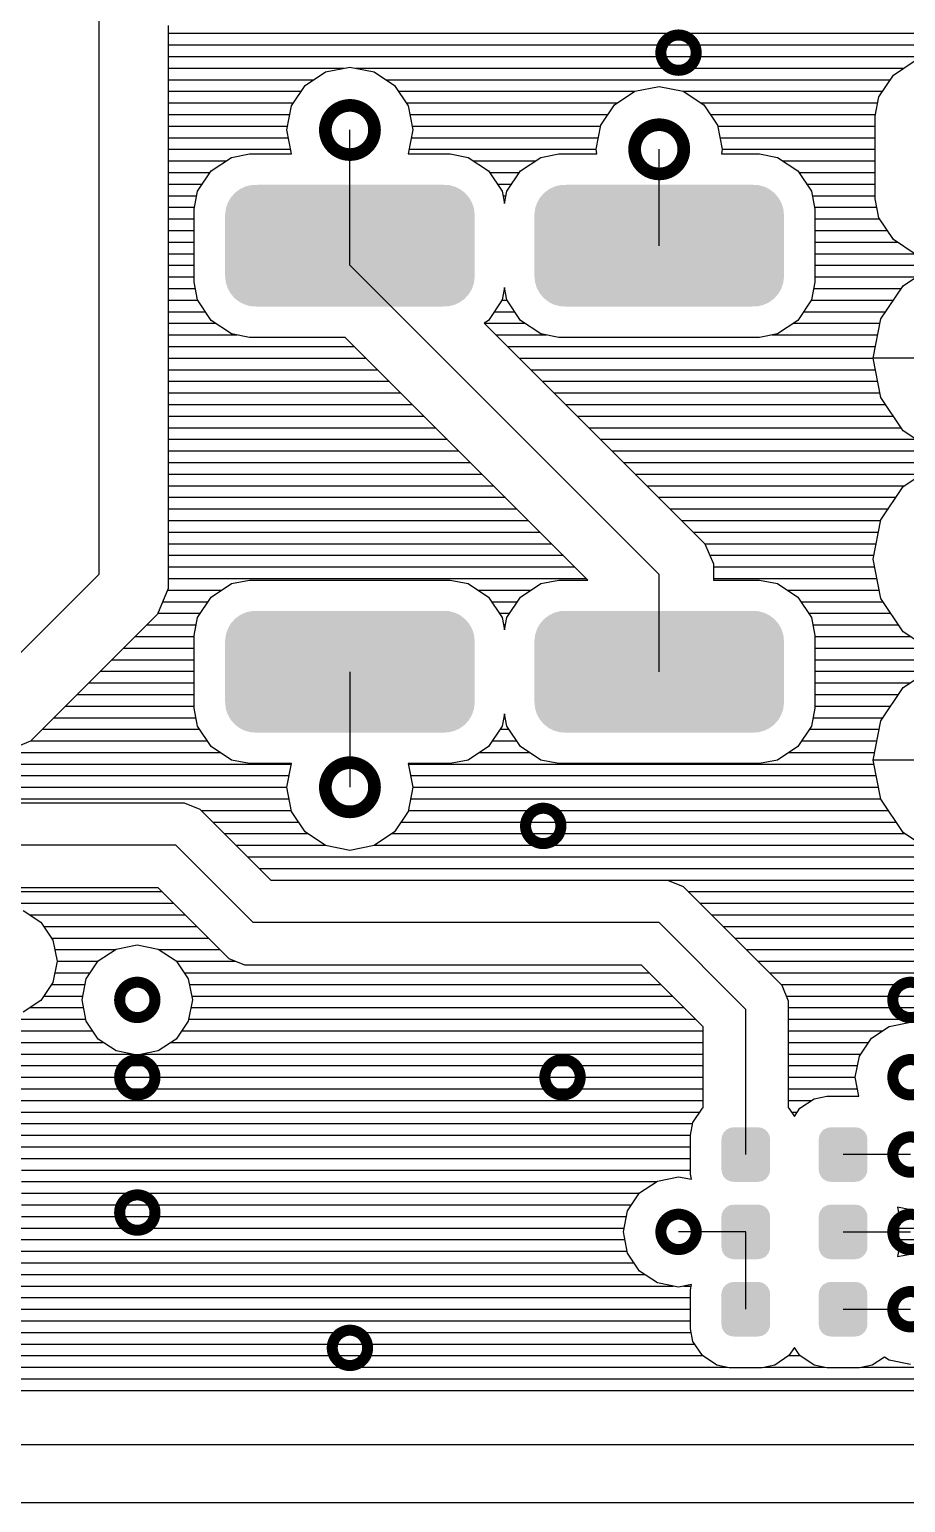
# Model space of a CAD drawing. Extents: x 295 to 953, y 10 to 290.
# Drawn here: x 700.76 to 729.54, y 70 to 118.39 of the extents above; entities that cross this region are included whole.
import ezdxf

# ---------------------------------------------------------------- set-up
doc = ezdxf.new("R2010")
doc.units = 0
doc.header["$LTSCALE"] = 5
doc.header["$MEASUREMENT"] = 0
doc.layers.get('0').update_dxf_attribs({"linetype": 'CONTINUOUS', "lineweight": 25})
doc.layers.add('130409_DV-DPH-A6_TOP', color=5, linetype='CONTINUOUS')

msp = doc.modelspace()

# ---------------------------------------------------------------- linework, layer by layer
for points, const_width in [([(721.502, 117.625, 1), (722.663, 117.625, 1)], 0.363), ([(710.48, 115.085, 1), (712.095, 115.085, 1)], 0.417), ([(720.64, 114.45, 1), (722.255, 114.45, 1)], 0.417), ([(710.48, 93.495, 1), (712.095, 93.495, 1)], 0.417), ([(717.057, 92.225, 1), (718.218, 92.225, 1)], 0.363), ([(703.722, 86.51, 1), (704.883, 86.51, 1)], 0.363), ([(729.122, 86.51, 1), (730.283, 86.51, 1)], 0.363), ([(703.722, 83.97, 1), (704.883, 83.97, 1)], 0.363), ([(717.692, 83.97, 1), (718.853, 83.97, 1)], 0.363), ([(729.122, 83.97, 1), (730.283, 83.97, 1)], 0.363), ([(729.122, 81.43, 1), (730.283, 81.43, 1)], 0.363), ([(703.722, 79.525, 1), (704.883, 79.525, 1)], 0.363), ([(721.502, 78.89, 1), (722.663, 78.89, 1)], 0.363), ([(729.122, 78.89, 1), (730.283, 78.89, 1)], 0.363), ([(729.122, 76.35, 1), (730.283, 76.35, 1)], 0.363), ([(710.707, 75.08, 1), (711.868, 75.08, 1)], 0.363)]:
    msp.add_lwpolyline(points, format="xyb", close=True, dxfattribs=dict(const_width=const_width))
for points in [[(707.841, 113.222), (707.863, 113.232), (714.74, 113.222), (714.703, 113.232)], [(707.863, 113.232), (708.041, 113.274), (714.703, 113.232), (714.545, 113.274)], [(708.041, 113.274), (708.059, 113.278), (714.545, 113.274), (714.474, 113.278)], [(708.059, 113.278), (708.26, 113.284), (714.474, 113.278), (714.372, 113.284)], [(714.315, 113.284), (714.344, 113.286), (714.372, 113.284), (714.344, 113.286)], [(718.001, 113.222), (718.023, 113.232), (724.9, 113.222), (724.863, 113.232)], [(718.023, 113.232), (718.201, 113.274), (724.863, 113.232), (724.705, 113.274)], [(718.201, 113.274), (718.219, 113.278), (724.705, 113.274), (724.634, 113.278)], [(718.219, 113.278), (718.42, 113.284), (724.634, 113.278), (724.532, 113.284)], [(724.475, 113.284), (724.504, 113.286), (724.532, 113.284), (724.504, 113.286)], [(707.28, 112.705), (707.368, 112.855), (715.292, 112.705), (715.21, 112.855)], [(707.368, 112.855), (707.383, 112.879), (715.21, 112.855), (715.189, 112.879)], [(707.383, 112.879), (707.5, 113.008), (715.189, 112.879), (715.079, 113.008)], [(707.5, 113.008), (707.518, 113.028), (715.079, 113.008), (715.053, 113.028)], [(707.518, 113.028), (707.659, 113.132), (715.053, 113.028), (714.92, 113.132)], [(707.659, 113.132), (707.68, 113.148), (714.92, 113.132), (714.89, 113.148)], [(707.68, 113.148), (707.841, 113.222), (714.89, 113.148), (714.74, 113.222)], [(717.44, 112.705), (717.528, 112.855), (725.452, 112.705), (725.37, 112.855)], [(717.528, 112.855), (717.543, 112.879), (725.37, 112.855), (725.349, 112.879)], [(717.543, 112.879), (717.66, 113.008), (725.349, 112.879), (725.239, 113.008)], [(717.66, 113.008), (717.678, 113.028), (725.239, 113.008), (725.213, 113.028)], [(717.678, 113.028), (717.819, 113.132), (725.213, 113.028), (725.08, 113.132)], [(717.819, 113.132), (717.84, 113.148), (725.08, 113.132), (725.05, 113.148)], [(717.84, 113.148), (718.001, 113.222), (725.05, 113.148), (724.9, 113.222)], [(707.188, 112.315), (707.211, 112.486), (715.384, 112.315), (715.367, 112.486)], [(707.188, 112.286), (707.188, 112.315), (715.387, 112.286), (715.384, 112.315)], [(707.188, 112.283), (707.188, 112.286), (715.387, 112.283), (715.387, 112.286)], [(707.188, 110.287), (707.188, 112.283), (715.387, 110.287), (715.387, 112.283)], [(707.211, 112.486), (707.215, 112.515), (715.367, 112.486), (715.358, 112.515)], [(707.215, 112.515), (707.271, 112.679), (715.358, 112.515), (715.307, 112.679)], [(707.271, 112.679), (707.28, 112.705), (715.307, 112.679), (715.292, 112.705)], [(717.348, 112.315), (717.371, 112.486), (725.544, 112.315), (725.527, 112.486)], [(717.348, 112.286), (717.348, 112.315), (725.547, 112.286), (725.544, 112.315)], [(717.348, 112.283), (717.348, 112.286), (725.547, 112.283), (725.547, 112.286)], [(717.348, 110.287), (717.348, 112.283), (725.547, 110.287), (725.547, 112.283)], [(717.371, 112.486), (717.375, 112.515), (725.527, 112.486), (725.518, 112.515)], [(717.375, 112.515), (717.431, 112.679), (725.518, 112.515), (725.467, 112.679)], [(717.431, 112.679), (717.44, 112.705), (725.467, 112.679), (725.452, 112.705)], [(707.188, 110.284), (707.188, 110.287), (715.387, 110.284), (715.387, 110.287)], [(707.191, 110.255), (707.188, 110.284), (715.387, 110.255), (715.387, 110.284)], [(707.208, 110.084), (707.191, 110.255), (715.364, 110.084), (715.387, 110.255)], [(707.217, 110.055), (707.208, 110.084), (715.361, 110.055), (715.364, 110.084)], [(707.268, 109.892), (707.217, 110.055), (715.304, 109.892), (715.361, 110.055)], [(707.283, 109.865), (707.268, 109.892), (715.295, 109.865), (715.304, 109.892)], [(707.366, 109.715), (707.283, 109.865), (715.207, 109.715), (715.295, 109.865)], [(717.348, 110.284), (717.348, 110.287), (725.547, 110.284), (725.547, 110.287)], [(717.351, 110.255), (717.348, 110.284), (725.547, 110.255), (725.547, 110.284)], [(717.368, 110.084), (717.351, 110.255), (725.524, 110.084), (725.547, 110.255)], [(717.377, 110.055), (717.368, 110.084), (725.521, 110.055), (725.524, 110.084)], [(717.428, 109.892), (717.377, 110.055), (725.464, 109.892), (725.521, 110.055)], [(717.443, 109.865), (717.428, 109.892), (725.455, 109.865), (725.464, 109.892)], [(717.526, 109.715), (717.443, 109.865), (725.367, 109.715), (725.455, 109.865)], [(707.386, 109.692), (707.366, 109.715), (715.193, 109.692), (715.207, 109.715)], [(707.496, 109.562), (707.386, 109.692), (715.076, 109.562), (715.193, 109.692)], [(707.522, 109.542), (707.496, 109.562), (715.058, 109.542), (715.076, 109.562)], [(707.655, 109.438), (707.522, 109.542), (714.916, 109.438), (715.058, 109.542)], [(707.685, 109.423), (707.655, 109.438), (714.895, 109.423), (714.916, 109.438)], [(707.835, 109.348), (707.685, 109.423), (714.734, 109.348), (714.895, 109.423)], [(717.546, 109.692), (717.526, 109.715), (725.353, 109.692), (725.367, 109.715)], [(717.656, 109.562), (717.546, 109.692), (725.236, 109.562), (725.353, 109.692)], [(717.682, 109.542), (717.656, 109.562), (725.218, 109.542), (725.236, 109.562)], [(717.815, 109.438), (717.682, 109.542), (725.076, 109.438), (725.218, 109.542)], [(717.845, 109.423), (717.815, 109.438), (725.055, 109.423), (725.076, 109.438)], [(717.995, 109.348), (717.845, 109.423), (724.894, 109.348), (725.055, 109.423)], [(707.872, 109.338), (707.835, 109.348), (714.712, 109.338), (714.734, 109.348)], [(708.03, 109.296), (707.872, 109.338), (714.534, 109.296), (714.712, 109.338)], [(708.102, 109.292), (708.03, 109.296), (714.516, 109.292), (714.534, 109.296)], [(708.203, 109.286), (708.102, 109.292), (714.315, 109.286), (714.516, 109.292)], [(708.231, 109.285), (708.203, 109.286), (708.231, 109.285), (708.26, 109.286)], [(718.032, 109.338), (717.995, 109.348), (724.872, 109.338), (724.894, 109.348)], [(718.19, 109.296), (718.032, 109.338), (724.694, 109.296), (724.872, 109.338)], [(718.262, 109.292), (718.19, 109.296), (724.676, 109.292), (724.694, 109.296)], [(718.363, 109.286), (718.262, 109.292), (724.475, 109.286), (724.676, 109.292)], [(718.391, 109.285), (718.363, 109.286), (718.391, 109.285), (718.42, 109.286)], [(707.68, 99.152), (707.841, 99.227), (714.89, 99.152), (714.74, 99.227)], [(707.841, 99.227), (707.863, 99.237), (714.74, 99.227), (714.703, 99.237)], [(707.863, 99.237), (708.041, 99.279), (714.703, 99.237), (714.545, 99.279)], [(708.041, 99.279), (708.059, 99.283), (714.545, 99.279), (714.474, 99.283)], [(708.059, 99.283), (708.26, 99.289), (714.474, 99.283), (714.372, 99.289)], [(714.315, 99.289), (714.344, 99.29), (714.372, 99.289), (714.344, 99.29)], [(717.84, 99.152), (718.001, 99.227), (725.05, 99.152), (724.9, 99.227)], [(718.001, 99.227), (718.023, 99.237), (724.9, 99.227), (724.863, 99.237)], [(718.023, 99.237), (718.201, 99.279), (724.863, 99.237), (724.705, 99.279)], [(718.201, 99.279), (718.219, 99.283), (724.705, 99.279), (724.634, 99.283)], [(718.219, 99.283), (718.42, 99.289), (724.634, 99.283), (724.532, 99.289)], [(724.475, 99.289), (724.504, 99.29), (724.532, 99.289), (724.504, 99.29)], [(707.271, 98.683), (707.28, 98.71), (715.307, 98.683), (715.292, 98.71)], [(707.28, 98.71), (707.368, 98.86), (715.292, 98.71), (715.21, 98.86)], [(707.368, 98.86), (707.383, 98.883), (715.21, 98.86), (715.189, 98.883)], [(707.383, 98.883), (707.5, 99.013), (715.189, 98.883), (715.079, 99.013)], [(707.5, 99.013), (707.518, 99.033), (715.079, 99.013), (715.053, 99.033)], [(707.518, 99.033), (707.659, 99.137), (715.053, 99.033), (714.92, 99.137)], [(707.659, 99.137), (707.68, 99.152), (714.92, 99.137), (714.89, 99.152)], [(717.431, 98.683), (717.44, 98.71), (725.467, 98.683), (725.452, 98.71)], [(717.44, 98.71), (717.528, 98.86), (725.452, 98.71), (725.37, 98.86)], [(717.528, 98.86), (717.543, 98.883), (725.37, 98.86), (725.349, 98.883)], [(717.543, 98.883), (717.66, 99.013), (725.349, 98.883), (725.239, 99.013)], [(717.66, 99.013), (717.678, 99.033), (725.239, 99.013), (725.213, 99.033)], [(717.678, 99.033), (717.819, 99.137), (725.213, 99.033), (725.08, 99.137)], [(717.819, 99.137), (717.84, 99.152), (725.08, 99.137), (725.05, 99.152)], [(707.188, 98.32), (707.211, 98.491), (715.384, 98.32), (715.367, 98.491)], [(707.188, 98.291), (707.188, 98.32), (715.387, 98.291), (715.384, 98.32)], [(707.188, 98.288), (707.188, 98.291), (715.387, 98.288), (715.387, 98.291)], [(707.188, 96.292), (707.188, 98.288), (715.387, 96.292), (715.387, 98.288)], [(707.211, 98.491), (707.215, 98.519), (715.367, 98.491), (715.358, 98.519)], [(707.215, 98.519), (707.271, 98.683), (715.358, 98.519), (715.307, 98.683)], [(717.348, 98.32), (717.371, 98.491), (725.544, 98.32), (725.527, 98.491)], [(717.348, 98.291), (717.348, 98.32), (725.547, 98.291), (725.544, 98.32)], [(717.348, 98.288), (717.348, 98.291), (725.547, 98.288), (725.547, 98.291)], [(717.348, 96.292), (717.348, 98.288), (725.547, 96.292), (725.547, 98.288)], [(717.371, 98.491), (717.375, 98.519), (725.527, 98.491), (725.518, 98.519)], [(717.375, 98.519), (717.431, 98.683), (725.518, 98.519), (725.467, 98.683)], [(707.188, 96.289), (707.188, 96.292), (715.387, 96.289), (715.387, 96.292)], [(717.348, 96.289), (717.348, 96.292), (725.547, 96.289), (725.547, 96.292)], [(707.191, 96.26), (707.188, 96.289), (715.387, 96.26), (715.387, 96.289)], [(707.208, 96.089), (707.191, 96.26), (715.364, 96.089), (715.387, 96.26)], [(707.217, 96.06), (707.208, 96.089), (715.361, 96.06), (715.364, 96.089)], [(707.268, 95.896), (707.217, 96.06), (715.304, 95.896), (715.361, 96.06)], [(707.283, 95.87), (707.268, 95.896), (715.295, 95.87), (715.304, 95.896)], [(707.366, 95.72), (707.283, 95.87), (715.207, 95.72), (715.295, 95.87)], [(717.351, 96.26), (717.348, 96.289), (725.547, 96.26), (725.547, 96.289)], [(717.368, 96.089), (717.351, 96.26), (725.524, 96.089), (725.547, 96.26)], [(717.377, 96.06), (717.368, 96.089), (725.521, 96.06), (725.524, 96.089)], [(717.428, 95.896), (717.377, 96.06), (725.464, 95.896), (725.521, 96.06)], [(717.443, 95.87), (717.428, 95.896), (725.455, 95.87), (725.464, 95.896)], [(717.526, 95.72), (717.443, 95.87), (725.367, 95.72), (725.455, 95.87)], [(707.386, 95.696), (707.366, 95.72), (715.193, 95.696), (715.207, 95.72)], [(707.496, 95.567), (707.386, 95.696), (715.076, 95.567), (715.193, 95.696)], [(707.522, 95.547), (707.496, 95.567), (715.058, 95.547), (715.076, 95.567)], [(707.655, 95.443), (707.522, 95.547), (714.916, 95.443), (715.058, 95.547)], [(707.685, 95.427), (707.655, 95.443), (714.895, 95.427), (714.916, 95.443)], [(707.835, 95.353), (707.685, 95.427), (714.734, 95.353), (714.895, 95.427)], [(707.872, 95.343), (707.835, 95.353), (714.712, 95.343), (714.734, 95.353)], [(708.03, 95.301), (707.872, 95.343), (714.534, 95.301), (714.712, 95.343)], [(717.546, 95.696), (717.526, 95.72), (725.353, 95.696), (725.367, 95.72)], [(717.656, 95.567), (717.546, 95.696), (725.236, 95.567), (725.353, 95.696)], [(717.682, 95.547), (717.656, 95.567), (725.218, 95.547), (725.236, 95.567)], [(717.815, 95.443), (717.682, 95.547), (725.076, 95.443), (725.218, 95.547)], [(717.845, 95.427), (717.815, 95.443), (725.055, 95.427), (725.076, 95.443)], [(717.995, 95.353), (717.845, 95.427), (724.894, 95.353), (725.055, 95.427)], [(718.032, 95.343), (717.995, 95.353), (724.872, 95.343), (724.894, 95.353)], [(718.19, 95.301), (718.032, 95.343), (724.694, 95.301), (724.872, 95.343)], [(708.102, 95.297), (708.03, 95.301), (714.516, 95.297), (714.534, 95.301)], [(708.203, 95.291), (708.102, 95.297), (714.315, 95.291), (714.516, 95.297)], [(708.231, 95.289), (708.203, 95.291), (708.231, 95.289), (708.26, 95.291)], [(718.262, 95.297), (718.19, 95.301), (724.676, 95.297), (724.694, 95.301)], [(718.363, 95.291), (718.262, 95.297), (724.475, 95.291), (724.676, 95.297)], [(718.391, 95.289), (718.363, 95.291), (718.391, 95.289), (718.42, 95.291)], [(723.669, 82.255), (723.766, 82.306), (724.92, 82.255), (724.814, 82.306)], [(723.766, 82.306), (723.792, 82.31), (724.814, 82.306), (724.805, 82.31)], [(723.792, 82.31), (723.891, 82.326), (724.805, 82.31), (724.694, 82.326)], [(723.891, 82.326), (723.891, 82.329), (724.694, 82.326), (724.694, 82.329)], [(726.864, 82.255), (726.961, 82.306), (728.115, 82.255), (728.01, 82.306)], [(726.961, 82.306), (726.987, 82.31), (728.01, 82.306), (728.001, 82.31)], [(726.987, 82.31), (727.086, 82.326), (728.001, 82.31), (727.889, 82.326)], [(727.086, 82.326), (727.086, 82.329), (727.889, 82.326), (727.889, 82.329)], [(723.492, 81.93), (723.509, 82.042), (725.092, 81.93), (725.074, 82.042)], [(723.492, 81.928), (723.492, 81.93), (725.092, 81.928), (725.092, 81.93)], [(723.492, 80.932), (723.492, 81.928), (725.092, 80.932), (725.092, 81.928)], [(723.509, 82.042), (723.516, 82.055), (725.074, 82.042), (725.071, 82.055)], [(723.516, 82.055), (723.565, 82.156), (725.071, 82.055), (725.018, 82.156)], [(723.565, 82.156), (723.576, 82.168), (725.018, 82.156), (725.012, 82.168)], [(723.576, 82.168), (723.653, 82.247), (725.012, 82.168), (724.929, 82.247)], [(723.653, 82.247), (723.669, 82.255), (724.929, 82.247), (724.92, 82.255)], [(726.688, 81.93), (726.705, 82.042), (728.288, 81.93), (728.269, 82.042)], [(726.688, 81.928), (726.688, 81.93), (728.288, 81.928), (728.288, 81.93)], [(726.688, 80.932), (726.688, 81.928), (728.288, 80.932), (728.288, 81.928)], [(726.705, 82.042), (726.711, 82.055), (728.269, 82.042), (728.267, 82.055)], [(726.711, 82.055), (726.76, 82.156), (728.267, 82.055), (728.213, 82.156)], [(726.76, 82.156), (726.771, 82.168), (728.213, 82.156), (728.207, 82.168)], [(726.771, 82.168), (726.848, 82.247), (728.207, 82.168), (728.124, 82.247)], [(726.848, 82.247), (726.864, 82.255), (728.124, 82.247), (728.115, 82.255)], [(723.492, 80.93), (723.492, 80.932), (725.092, 80.93), (725.092, 80.932)], [(723.511, 80.818), (723.492, 80.93), (725.076, 80.818), (725.092, 80.93)], [(723.513, 80.805), (723.511, 80.818), (725.069, 80.805), (725.076, 80.818)], [(726.688, 80.93), (726.688, 80.932), (728.288, 80.93), (728.288, 80.932)], [(726.707, 80.818), (726.688, 80.93), (728.271, 80.818), (728.288, 80.93)], [(726.709, 80.805), (726.707, 80.818), (728.264, 80.805), (728.271, 80.818)], [(723.567, 80.704), (723.513, 80.805), (725.02, 80.704), (725.069, 80.805)], [(723.573, 80.692), (723.567, 80.704), (725.009, 80.692), (725.02, 80.704)], [(723.656, 80.613), (723.573, 80.692), (724.932, 80.613), (725.009, 80.692)], [(723.665, 80.605), (723.656, 80.613), (724.916, 80.605), (724.932, 80.613)], [(723.77, 80.554), (723.665, 80.605), (724.819, 80.554), (724.916, 80.605)], [(723.779, 80.55), (723.77, 80.554), (724.793, 80.55), (724.819, 80.554)], [(723.891, 80.534), (723.779, 80.55), (724.694, 80.534), (724.793, 80.55)], [(723.891, 80.531), (723.891, 80.534), (724.694, 80.531), (724.694, 80.534)], [(726.762, 80.704), (726.709, 80.805), (728.215, 80.704), (728.264, 80.805)], [(726.768, 80.692), (726.762, 80.704), (728.204, 80.692), (728.215, 80.704)], [(726.851, 80.613), (726.768, 80.692), (728.127, 80.613), (728.204, 80.692)], [(726.86, 80.605), (726.851, 80.613), (728.111, 80.605), (728.127, 80.613)], [(726.966, 80.554), (726.86, 80.605), (728.014, 80.554), (728.111, 80.605)], [(726.975, 80.55), (726.966, 80.554), (727.988, 80.55), (728.014, 80.554)], [(727.086, 80.534), (726.975, 80.55), (727.889, 80.534), (727.988, 80.55)], [(727.086, 80.531), (727.086, 80.534), (727.889, 80.531), (727.889, 80.534)], [(723.492, 79.39), (723.509, 79.502), (725.092, 79.39), (725.074, 79.502)], [(723.492, 79.388), (723.492, 79.39), (725.092, 79.388), (725.092, 79.39)], [(723.492, 78.392), (723.492, 79.388), (725.092, 78.392), (725.092, 79.388)], [(723.509, 79.502), (723.516, 79.515), (725.074, 79.502), (725.071, 79.515)], [(723.516, 79.515), (723.565, 79.616), (725.071, 79.515), (725.018, 79.616)], [(723.565, 79.616), (723.576, 79.628), (725.018, 79.616), (725.012, 79.628)], [(723.576, 79.628), (723.653, 79.707), (725.012, 79.628), (724.929, 79.707)], [(723.653, 79.707), (723.669, 79.715), (724.929, 79.707), (724.92, 79.715)], [(723.669, 79.715), (723.766, 79.766), (724.92, 79.715), (724.814, 79.766)], [(723.766, 79.766), (723.792, 79.77), (724.814, 79.766), (724.805, 79.77)], [(723.792, 79.77), (723.891, 79.786), (724.805, 79.77), (724.694, 79.786)], [(723.891, 79.786), (723.891, 79.789), (724.694, 79.786), (724.694, 79.789)], [(726.688, 79.39), (726.705, 79.502), (728.288, 79.39), (728.269, 79.502)], [(726.688, 79.388), (726.688, 79.39), (728.288, 79.388), (728.288, 79.39)], [(726.688, 78.392), (726.688, 79.388), (728.288, 78.392), (728.288, 79.388)], [(726.705, 79.502), (726.711, 79.515), (728.269, 79.502), (728.267, 79.515)], [(726.711, 79.515), (726.76, 79.616), (728.267, 79.515), (728.213, 79.616)], [(726.76, 79.616), (726.771, 79.628), (728.213, 79.616), (728.207, 79.628)], [(726.771, 79.628), (726.848, 79.707), (728.207, 79.628), (728.124, 79.707)], [(726.848, 79.707), (726.864, 79.715), (728.124, 79.707), (728.115, 79.715)], [(726.864, 79.715), (726.961, 79.766), (728.115, 79.715), (728.01, 79.766)], [(726.961, 79.766), (726.987, 79.77), (728.01, 79.766), (728.001, 79.77)], [(726.987, 79.77), (727.086, 79.786), (728.001, 79.77), (727.889, 79.786)], [(727.086, 79.786), (727.086, 79.789), (727.889, 79.786), (727.889, 79.789)], [(723.492, 78.39), (723.492, 78.392), (725.092, 78.39), (725.092, 78.392)], [(723.511, 78.278), (723.492, 78.39), (725.076, 78.278), (725.092, 78.39)], [(726.688, 78.39), (726.688, 78.392), (728.288, 78.39), (728.288, 78.392)], [(726.707, 78.278), (726.688, 78.39), (728.271, 78.278), (728.288, 78.39)], [(723.513, 78.265), (723.511, 78.278), (725.069, 78.265), (725.076, 78.278)], [(723.567, 78.164), (723.513, 78.265), (725.02, 78.164), (725.069, 78.265)], [(723.573, 78.152), (723.567, 78.164), (725.009, 78.152), (725.02, 78.164)], [(723.656, 78.073), (723.573, 78.152), (724.932, 78.073), (725.009, 78.152)], [(723.665, 78.065), (723.656, 78.073), (724.916, 78.065), (724.932, 78.073)], [(723.77, 78.014), (723.665, 78.065), (724.819, 78.014), (724.916, 78.065)], [(723.779, 78.01), (723.77, 78.014), (724.793, 78.01), (724.819, 78.014)], [(723.891, 77.994), (723.779, 78.01), (724.694, 77.994), (724.793, 78.01)], [(723.891, 77.991), (723.891, 77.994), (724.694, 77.991), (724.694, 77.994)], [(726.709, 78.265), (726.707, 78.278), (728.264, 78.265), (728.271, 78.278)], [(726.762, 78.164), (726.709, 78.265), (728.215, 78.164), (728.264, 78.265)], [(726.768, 78.152), (726.762, 78.164), (728.204, 78.152), (728.215, 78.164)], [(726.851, 78.073), (726.768, 78.152), (728.127, 78.073), (728.204, 78.152)], [(726.86, 78.065), (726.851, 78.073), (728.111, 78.065), (728.127, 78.073)], [(726.966, 78.014), (726.86, 78.065), (728.014, 78.014), (728.111, 78.065)], [(726.975, 78.01), (726.966, 78.014), (727.988, 78.01), (728.014, 78.014)], [(727.086, 77.994), (726.975, 78.01), (727.889, 77.994), (727.988, 78.01)], [(727.086, 77.991), (727.086, 77.994), (727.889, 77.991), (727.889, 77.994)], [(723.492, 76.85), (723.509, 76.962), (725.092, 76.85), (725.074, 76.962)], [(723.509, 76.962), (723.516, 76.975), (725.074, 76.962), (725.071, 76.975)], [(723.516, 76.975), (723.565, 77.076), (725.071, 76.975), (725.018, 77.076)], [(723.565, 77.076), (723.576, 77.088), (725.018, 77.076), (725.012, 77.088)], [(723.576, 77.088), (723.653, 77.167), (725.012, 77.088), (724.929, 77.167)], [(723.653, 77.167), (723.669, 77.175), (724.929, 77.167), (724.92, 77.175)], [(723.669, 77.175), (723.766, 77.226), (724.92, 77.175), (724.814, 77.226)], [(723.766, 77.226), (723.792, 77.23), (724.814, 77.226), (724.805, 77.23)], [(723.792, 77.23), (723.891, 77.246), (724.805, 77.23), (724.694, 77.246)], [(723.891, 77.246), (723.891, 77.249), (724.694, 77.246), (724.694, 77.249)], [(726.688, 76.85), (726.705, 76.962), (728.288, 76.85), (728.269, 76.962)], [(726.705, 76.962), (726.711, 76.975), (728.269, 76.962), (728.267, 76.975)], [(726.711, 76.975), (726.76, 77.076), (728.267, 76.975), (728.213, 77.076)], [(726.76, 77.076), (726.771, 77.088), (728.213, 77.076), (728.207, 77.088)], [(726.771, 77.088), (726.848, 77.167), (728.207, 77.088), (728.124, 77.167)], [(726.848, 77.167), (726.864, 77.175), (728.124, 77.167), (728.115, 77.175)], [(726.864, 77.175), (726.961, 77.226), (728.115, 77.175), (728.01, 77.226)], [(726.961, 77.226), (726.987, 77.23), (728.01, 77.226), (728.001, 77.23)], [(726.987, 77.23), (727.086, 77.246), (728.001, 77.23), (727.889, 77.246)], [(727.086, 77.246), (727.086, 77.249), (727.889, 77.246), (727.889, 77.249)], [(723.492, 76.848), (723.492, 76.85), (725.092, 76.848), (725.092, 76.85)], [(723.492, 75.852), (723.492, 76.848), (725.092, 75.852), (725.092, 76.848)], [(726.688, 76.848), (726.688, 76.85), (728.288, 76.848), (728.288, 76.85)], [(726.688, 75.852), (726.688, 76.848), (728.288, 75.852), (728.288, 76.848)], [(723.492, 75.85), (723.492, 75.852), (725.092, 75.85), (725.092, 75.852)], [(723.511, 75.738), (723.492, 75.85), (725.076, 75.738), (725.092, 75.85)], [(723.513, 75.725), (723.511, 75.738), (725.069, 75.725), (725.076, 75.738)], [(723.567, 75.624), (723.513, 75.725), (725.02, 75.624), (725.069, 75.725)], [(723.573, 75.612), (723.567, 75.624), (725.009, 75.612), (725.02, 75.624)], [(723.656, 75.533), (723.573, 75.612), (724.932, 75.533), (725.009, 75.612)], [(723.665, 75.525), (723.656, 75.533), (724.916, 75.525), (724.932, 75.533)], [(723.77, 75.474), (723.665, 75.525), (724.819, 75.474), (724.916, 75.525)], [(726.688, 75.85), (726.688, 75.852), (728.288, 75.85), (728.288, 75.852)], [(726.707, 75.738), (726.688, 75.85), (728.271, 75.738), (728.288, 75.85)], [(726.709, 75.725), (726.707, 75.738), (728.264, 75.725), (728.271, 75.738)], [(726.762, 75.624), (726.709, 75.725), (728.215, 75.624), (728.264, 75.725)], [(726.768, 75.612), (726.762, 75.624), (728.204, 75.612), (728.215, 75.624)], [(726.851, 75.533), (726.768, 75.612), (728.127, 75.533), (728.204, 75.612)], [(726.86, 75.525), (726.851, 75.533), (728.111, 75.525), (728.127, 75.533)], [(726.966, 75.474), (726.86, 75.525), (728.014, 75.474), (728.111, 75.525)], [(723.779, 75.47), (723.77, 75.474), (724.793, 75.47), (724.819, 75.474)], [(723.891, 75.454), (723.779, 75.47), (724.694, 75.454), (724.793, 75.47)], [(723.891, 75.451), (723.891, 75.454), (724.694, 75.451), (724.694, 75.454)], [(726.975, 75.47), (726.966, 75.474), (727.988, 75.47), (728.014, 75.474)], [(727.086, 75.454), (726.975, 75.47), (727.889, 75.454), (727.988, 75.47)], [(727.086, 75.451), (727.086, 75.454), (727.889, 75.451), (727.889, 75.454)]]:
    msp.add_solid(points)
at = {"layer": '130409_DV-DPH-A6_TOP', "color": 7}
for p, q in [((703.033, 120.8), (703.033, 100.48)), ((705.319, 118.514), (705.319, 100.932)), ((705.319, 118.26), (755.103, 118.26)), ((705.319, 117.879), (755.103, 117.879)), ((705.319, 117.498), (755.103, 117.498)), ((705.319, 117.117), (711.084, 117.117)), ((710.49, 116.995), (711.288, 117.153)), ((711.288, 117.153), (712.08, 116.995)), ((711.486, 117.117), (729.484, 117.117)), ((729.144, 116.888), (729.86, 117.366)), ((705.319, 116.736), (710.099, 116.736)), ((709.819, 116.548), (710.49, 116.995)), ((712.08, 116.995), (712.751, 116.548)), ((712.471, 116.736), (729.042, 116.736)), ((728.666, 116.172), (729.144, 116.888)), ((705.319, 116.355), (709.687, 116.355)), ((709.372, 115.877), (709.819, 116.548)), ((712.751, 116.548), (713.198, 115.877)), ((712.883, 116.355), (720.64, 116.355)), ((719.979, 115.913), (720.65, 116.36)), ((720.65, 116.36), (721.448, 116.518)), ((721.448, 116.518), (722.24, 116.36)), ((722.24, 116.36), (722.911, 115.913)), ((722.25, 116.355), (728.788, 116.355)), ((728.544, 115.542), (728.666, 116.172)), ((705.319, 115.974), (709.433, 115.974)), ((709.215, 115.085), (709.372, 115.877)), ((713.137, 115.974), (720.071, 115.974)), ((713.198, 115.877), (713.355, 115.085)), ((719.532, 115.242), (719.979, 115.913)), ((722.819, 115.974), (728.631, 115.974)), ((722.911, 115.913), (723.358, 115.242)), ((705.319, 115.593), (709.317, 115.593)), ((705.319, 115.212), (709.24, 115.212)), ((713.254, 115.593), (719.766, 115.593)), ((713.33, 115.212), (719.527, 115.212)), ((719.375, 114.45), (719.532, 115.242)), ((723.124, 115.593), (728.554, 115.593)), ((723.358, 115.242), (723.515, 114.45)), ((723.363, 115.212), (728.544, 115.212)), ((728.544, 112.829), (728.544, 115.542)), ((705.319, 114.831), (709.266, 114.831)), ((709.367, 114.303), (709.215, 115.085)), ((711.288, 111.285), (711.288, 115.085)), ((713.355, 115.085), (713.203, 114.303)), ((713.304, 114.831), (719.451, 114.831)), ((723.439, 114.831), (728.544, 114.831)), ((705.319, 114.45), (709.342, 114.45)), ((707.396, 114.186), (707.986, 114.303)), ((707.986, 114.303), (709.367, 114.303)), ((713.203, 114.303), (714.584, 114.303)), ((713.228, 114.45), (719.375, 114.45)), ((714.584, 114.303), (715.174, 114.186)), ((717.556, 114.186), (718.146, 114.303)), ((718.146, 114.303), (719.4, 114.303)), ((719.4, 114.303), (719.375, 114.45)), ((721.448, 111.285), (721.448, 114.45)), ((723.515, 114.45), (723.49, 114.303)), ((723.49, 114.303), (724.744, 114.303)), ((723.515, 114.45), (728.544, 114.45)), ((724.744, 114.303), (725.334, 114.186)), ((705.319, 114.069), (707.218, 114.069)), ((706.284, 113.073), (706.731, 113.739)), ((706.731, 113.739), (707.396, 114.186)), ((715.174, 114.186), (715.839, 113.739)), ((715.352, 114.069), (717.378, 114.069)), ((715.839, 113.739), (716.286, 113.073)), ((716.444, 113.073), (716.891, 113.739)), ((716.891, 113.739), (717.556, 114.186)), ((725.334, 114.186), (725.999, 113.739)), ((725.512, 114.069), (728.544, 114.069)), ((725.999, 113.739), (726.446, 113.073)), ((705.319, 113.688), (706.695, 113.688)), ((705.319, 113.307), (706.441, 113.307)), ((715.875, 113.688), (716.855, 113.688)), ((716.129, 113.307), (716.601, 113.307)), ((726.035, 113.688), (728.544, 113.688)), ((726.289, 113.307), (728.544, 113.307)), ((705.319, 112.926), (706.258, 112.926)), ((706.167, 112.484), (706.284, 113.073)), ((716.286, 113.073), (716.368, 112.667)), ((716.312, 112.926), (716.418, 112.926)), ((716.368, 112.667), (716.444, 113.073)), ((726.446, 113.073), (726.563, 112.484)), ((726.472, 112.926), (728.544, 112.926)), ((728.666, 112.2), (728.544, 112.829)), ((705.319, 112.545), (706.182, 112.545)), ((706.167, 110.091), (706.167, 112.484)), ((726.548, 112.545), (728.6, 112.545)), ((726.563, 112.484), (726.563, 110.091)), ((705.319, 112.164), (706.167, 112.164)), ((705.319, 111.783), (706.167, 111.783)), ((726.563, 112.164), (728.697, 112.164)), ((726.563, 111.783), (728.951, 111.783)), ((729.144, 111.488), (728.666, 112.2)), ((705.319, 111.402), (706.167, 111.402)), ((726.563, 111.402), (729.276, 111.402)), ((729.86, 111.011), (729.144, 111.488)), ((705.319, 111.021), (706.167, 111.021)), ((711.288, 110.64), (711.288, 111.285)), ((726.563, 111.021), (729.85, 111.021)), ((705.319, 110.64), (706.167, 110.64)), ((721.448, 100.48), (711.288, 110.64)), ((726.563, 110.64), (730.465, 110.64)), ((729.464, 109.969), (730.556, 110.696)), ((705.319, 110.259), (706.167, 110.259)), ((705.319, 109.878), (706.213, 109.878)), ((706.284, 109.502), (706.167, 110.091)), ((716.368, 109.908), (716.286, 109.502)), ((716.357, 109.878), (716.373, 109.878)), ((716.444, 109.502), (716.368, 109.908)), ((726.563, 110.091), (726.446, 109.502)), ((726.517, 109.878), (729.403, 109.878)), ((726.563, 110.259), (729.896, 110.259)), ((728.732, 108.877), (729.464, 109.969)), ((705.319, 109.497), (706.289, 109.497)), ((706.731, 108.832), (706.284, 109.502)), ((716.286, 109.502), (715.839, 108.832)), ((716.281, 109.497), (716.449, 109.497)), ((716.891, 108.832), (716.444, 109.502)), ((726.446, 109.502), (725.999, 108.832)), ((726.441, 109.497), (729.149, 109.497)), ((705.319, 109.116), (706.543, 109.116)), ((716.027, 109.116), (716.703, 109.116)), ((726.187, 109.116), (728.895, 109.116)), ((728.478, 107.587), (728.732, 108.877)), ((705.319, 108.735), (706.883, 108.735)), ((707.396, 108.39), (706.731, 108.832)), ((707.986, 108.273), (707.396, 108.39)), ((715.839, 108.832), (715.697, 108.74)), ((715.697, 108.74), (722.453, 101.984)), ((715.702, 108.735), (717.043, 108.735)), ((717.556, 108.39), (716.891, 108.832)), ((718.146, 108.273), (717.556, 108.39)), ((725.334, 108.39), (724.744, 108.273)), ((725.999, 108.832), (725.334, 108.39)), ((725.847, 108.735), (728.707, 108.735)), ((705.319, 108.354), (707.584, 108.354)), ((705.319, 107.973), (711.44, 107.973)), ((711.135, 108.273), (707.986, 108.273)), ((719.106, 100.302), (711.135, 108.273)), ((716.083, 108.354), (717.744, 108.354)), ((716.464, 107.973), (728.554, 107.973)), ((724.744, 108.273), (718.146, 108.273)), ((725.146, 108.354), (728.631, 108.354)), ((705.319, 107.592), (711.821, 107.592)), ((716.845, 107.592), (728.478, 107.592)), ((730.546, 107.587), (728.478, 107.587)), ((728.732, 106.297), (728.478, 107.587)), ((705.319, 107.211), (712.202, 107.211)), ((717.226, 107.211), (728.554, 107.211)), ((705.319, 106.83), (712.583, 106.83)), ((717.607, 106.83), (728.631, 106.83)), ((705.319, 106.449), (712.964, 106.449)), ((705.319, 106.068), (713.345, 106.068)), ((717.988, 106.449), (728.707, 106.449)), ((718.369, 106.068), (728.89, 106.068)), ((729.464, 105.204), (728.732, 106.297)), ((705.319, 105.687), (713.726, 105.687)), ((718.75, 105.687), (729.144, 105.687)), ((705.319, 105.306), (714.107, 105.306)), ((719.131, 105.306), (729.398, 105.306)), ((730.556, 104.478), (729.464, 105.204)), ((705.319, 104.925), (714.488, 104.925)), ((705.319, 104.544), (714.869, 104.544)), ((719.512, 104.925), (729.891, 104.925)), ((719.893, 104.544), (730.459, 104.544)), ((705.319, 104.163), (715.25, 104.163)), ((720.274, 104.163), (730.871, 104.163)), ((729.464, 103.371), (730.556, 104.097)), ((705.319, 103.782), (715.631, 103.782)), ((720.655, 103.782), (730.078, 103.782)), ((705.319, 103.401), (716.012, 103.401)), ((721.036, 103.401), (729.51, 103.401)), ((728.732, 102.278), (729.464, 103.371)), ((705.319, 103.02), (716.393, 103.02)), ((705.319, 102.639), (716.774, 102.639)), ((721.417, 103.02), (729.23, 103.02)), ((721.798, 102.639), (728.976, 102.639)), ((705.319, 102.258), (717.155, 102.258)), ((722.179, 102.258), (728.732, 102.258)), ((728.478, 100.988), (728.732, 102.278)), ((705.319, 101.877), (717.536, 101.877)), ((722.453, 101.984), (722.951, 101.486)), ((722.56, 101.877), (728.656, 101.877)), ((705.319, 101.496), (717.917, 101.496)), ((722.941, 101.496), (728.58, 101.496)), ((722.951, 101.486), (723.226, 100.831)), ((705.319, 101.115), (718.298, 101.115)), ((705.319, 100.932), (705.319, 100.023)), ((705.319, 100.734), (718.679, 100.734)), ((723.109, 101.115), (728.504, 101.115)), ((723.226, 100.831), (723.226, 100.302)), ((723.226, 100.734), (728.529, 100.734)), ((728.732, 99.698), (728.478, 100.988)), ((703.033, 100.48), (699.502, 96.949)), ((705.319, 100.353), (719.06, 100.353)), ((706.731, 99.743), (707.396, 100.185)), ((707.396, 100.185), (707.986, 100.302)), ((707.986, 100.302), (714.584, 100.302)), ((714.584, 100.302), (715.174, 100.185)), ((715.174, 100.185), (715.839, 99.743)), ((716.891, 99.743), (717.556, 100.185)), ((717.556, 100.185), (718.146, 100.302)), ((718.146, 100.302), (719.106, 100.302)), ((721.448, 97.29), (721.448, 100.48)), ((723.226, 100.353), (728.605, 100.353)), ((723.226, 100.302), (724.744, 100.302)), ((724.744, 100.302), (725.334, 100.185)), ((725.334, 100.185), (725.999, 99.743)), ((705.319, 100.023), (704.968, 99.185)), ((705.293, 99.972), (707.071, 99.972)), ((706.284, 99.073), (706.731, 99.743)), ((715.499, 99.972), (717.231, 99.972)), ((715.839, 99.743), (716.286, 99.073)), ((716.444, 99.073), (716.891, 99.743)), ((725.659, 99.972), (728.681, 99.972)), ((725.999, 99.743), (726.446, 99.073)), ((729.464, 98.605), (728.732, 99.698)), ((704.978, 99.21), (706.375, 99.21)), ((705.136, 99.591), (706.629, 99.591)), ((715.941, 99.591), (716.789, 99.591)), ((716.195, 99.21), (716.535, 99.21)), ((726.101, 99.591), (728.808, 99.591)), ((726.355, 99.21), (729.062, 99.21)), ((704.968, 99.185), (701.437, 95.654)), ((704.612, 98.829), (706.238, 98.829)), ((706.167, 98.484), (706.284, 99.073)), ((716.286, 99.073), (716.368, 98.666)), ((716.332, 98.829), (716.398, 98.829)), ((716.368, 98.666), (716.444, 99.073)), ((726.446, 99.073), (726.563, 98.484)), ((726.492, 98.829), (729.316, 98.829)), ((704.231, 98.448), (706.167, 98.448)), ((706.167, 96.091), (706.167, 98.484)), ((726.563, 98.484), (726.563, 96.091)), ((726.563, 98.448), (729.708, 98.448)), ((730.556, 97.879), (729.464, 98.605)), ((703.85, 98.067), (706.167, 98.067)), ((726.563, 98.067), (730.277, 98.067)), ((703.088, 97.305), (706.167, 97.305)), ((703.469, 97.686), (706.167, 97.686)), ((711.288, 97.29), (711.288, 93.495)), ((726.563, 97.686), (731.491, 97.686)), ((726.563, 97.305), (730.266, 97.305)), ((729.464, 96.767), (730.556, 97.498)), ((702.707, 96.924), (706.167, 96.924)), ((726.563, 96.924), (729.692, 96.924)), ((702.326, 96.543), (706.167, 96.543)), ((726.563, 96.543), (729.311, 96.543)), ((728.732, 95.674), (729.464, 96.767)), ((701.945, 96.162), (706.167, 96.162)), ((706.284, 95.502), (706.167, 96.091)), ((716.368, 95.908), (716.286, 95.502)), ((716.444, 95.502), (716.368, 95.908)), ((726.563, 96.091), (726.446, 95.502)), ((726.563, 96.162), (729.057, 96.162)), ((701.437, 95.654), (700.797, 95.009)), ((701.183, 95.4), (706.355, 95.4)), ((701.564, 95.781), (706.233, 95.781)), ((706.731, 94.836), (706.284, 95.502)), ((716.286, 95.502), (715.839, 94.836)), ((716.215, 95.4), (716.515, 95.4)), ((716.337, 95.781), (716.393, 95.781)), ((716.891, 94.836), (716.444, 95.502)), ((726.446, 95.502), (725.999, 94.836)), ((726.375, 95.4), (728.681, 95.4)), ((726.497, 95.781), (728.803, 95.781)), ((728.478, 94.389), (728.732, 95.674)), ((700.797, 95.009), (699.954, 94.663)), ((700.802, 95.019), (706.609, 95.019)), ((715.961, 95.019), (716.769, 95.019)), ((726.121, 95.019), (728.605, 95.019)), ((690.226, 94.638), (707.031, 94.638)), ((707.396, 94.389), (706.731, 94.836)), ((707.986, 94.272), (707.396, 94.389)), ((715.174, 94.389), (714.584, 94.272)), ((715.839, 94.836), (715.174, 94.389)), ((715.54, 94.638), (717.191, 94.638)), ((717.556, 94.389), (716.891, 94.836)), ((718.146, 94.272), (717.556, 94.389)), ((725.334, 94.389), (724.744, 94.272)), ((725.999, 94.836), (725.334, 94.389)), ((725.7, 94.638), (728.529, 94.638)), ((730.546, 94.389), (728.478, 94.389)), ((728.732, 93.099), (728.478, 94.389)), ((689.703, 93.876), (709.291, 93.876)), ((689.972, 94.257), (709.362, 94.257)), ((709.367, 94.272), (707.986, 94.272)), ((709.215, 93.495), (709.367, 94.272)), ((714.584, 94.272), (713.203, 94.272)), ((713.203, 94.272), (713.355, 93.495)), ((713.203, 94.257), (728.504, 94.257)), ((713.279, 93.876), (728.58, 93.876)), ((724.744, 94.272), (718.146, 94.272)), ((689.134, 93.495), (709.215, 93.495)), ((709.372, 92.697), (709.215, 93.495)), ((713.355, 93.495), (713.198, 92.697)), ((713.355, 93.495), (728.656, 93.495)), ((669.825, 93.114), (709.291, 93.114)), ((686.878, 92.987), (705.847, 92.987)), ((705.847, 92.987), (706.36, 92.774)), ((713.279, 93.114), (728.732, 93.114)), ((729.464, 92.007), (728.732, 93.099)), ((706.36, 92.774), (708.687, 90.447)), ((706.401, 92.733), (709.367, 92.733)), ((709.819, 92.027), (709.372, 92.697)), ((713.198, 92.697), (712.751, 92.027)), ((713.203, 92.733), (728.981, 92.733)), ((706.782, 92.352), (709.606, 92.352)), ((707.163, 91.971), (709.911, 91.971)), ((710.49, 91.58), (709.819, 92.027)), ((712.751, 92.027), (712.08, 91.58)), ((712.659, 91.971), (729.52, 91.971)), ((712.964, 92.352), (729.235, 92.352)), ((730.556, 91.275), (729.464, 92.007)), ((705.573, 91.59), (687.158, 91.59)), ((708.113, 89.05), (705.573, 91.59)), ((707.544, 91.59), (710.48, 91.59)), ((711.288, 91.422), (710.49, 91.58)), ((712.08, 91.58), (711.288, 91.422)), ((712.09, 91.59), (730.094, 91.59)), ((707.925, 91.209), (730.912, 91.209)), ((708.306, 90.828), (738.415, 90.828)), ((704.993, 90.193), (698.897, 90.193)), ((698.923, 90.066), (705.12, 90.066)), ((706.924, 88.258), (704.993, 90.193)), ((708.687, 90.447), (737.48, 90.447)), ((708.687, 90.447), (721.722, 90.447)), ((721.722, 90.447), (722.235, 90.234)), ((722.235, 90.234), (725.08, 87.389)), ((722.403, 90.066), (737.13, 90.066)), ((698.989, 89.685), (705.501, 89.685)), ((722.784, 89.685), (736.906, 89.685)), ((700.548, 89.451), (701.138, 89.06)), ((700.772, 89.304), (705.882, 89.304)), ((701.138, 89.06), (701.529, 88.471)), ((721.448, 89.05), (708.113, 89.05)), ((724.292, 86.2), (721.448, 89.05)), ((723.165, 89.304), (736.83, 89.304)), ((701.229, 88.923), (706.263, 88.923)), ((723.546, 88.923), (736.804, 88.923)), ((701.483, 88.542), (706.644, 88.542)), ((701.529, 88.471), (701.666, 87.78)), ((701.59, 88.161), (703.571, 88.161)), ((703.017, 87.79), (703.607, 88.181)), ((703.607, 88.181), (704.303, 88.318)), ((704.303, 88.318), (704.993, 88.181)), ((704.993, 88.181), (705.583, 87.79)), ((705.029, 88.161), (707.025, 88.161)), ((707.32, 87.861), (706.924, 88.258)), ((723.927, 88.542), (736.881, 88.542)), ((724.308, 88.161), (737.043, 88.161)), ((701.666, 87.78), (701.529, 87.084)), ((701.666, 87.78), (703.012, 87.78)), ((702.626, 87.201), (703.017, 87.79)), ((705.583, 87.79), (705.974, 87.201)), ((705.588, 87.78), (707.523, 87.78)), ((707.833, 87.653), (707.32, 87.861)), ((720.868, 87.653), (707.833, 87.653)), ((722.895, 85.626), (720.868, 87.653)), ((724.689, 87.78), (737.196, 87.78)), ((701.59, 87.399), (702.753, 87.399)), ((702.489, 86.51), (702.626, 87.201)), ((705.847, 87.399), (721.122, 87.399)), ((705.974, 87.201), (706.111, 86.51)), ((725.07, 87.399), (737.196, 87.399)), ((725.08, 87.389), (725.476, 86.993)), ((701.529, 87.084), (701.138, 86.495)), ((701.229, 86.637), (702.514, 86.637)), ((701.483, 87.018), (702.591, 87.018)), ((706.009, 87.018), (721.503, 87.018)), ((706.086, 86.637), (721.884, 86.637)), ((725.451, 87.018), (737.196, 87.018)), ((725.476, 86.993), (725.689, 86.48)), ((725.623, 86.637), (737.196, 86.637)), ((701.138, 86.495), (700.548, 86.104)), ((700.772, 86.256), (702.54, 86.256)), ((702.626, 85.814), (702.489, 86.51)), ((706.111, 86.51), (705.974, 85.814)), ((706.06, 86.256), (722.265, 86.256)), ((724.292, 81.43), (724.292, 86.2)), ((725.689, 86.48), (725.689, 82.964)), ((725.689, 86.256), (737.196, 86.256)), ((698.222, 85.875), (702.616, 85.875)), ((703.017, 85.225), (702.626, 85.814)), ((705.974, 85.814), (705.583, 85.225)), ((705.984, 85.875), (722.646, 85.875)), ((725.689, 85.875), (737.196, 85.875)), ((729.007, 85.641), (729.703, 85.778)), ((686.65, 85.494), (702.84, 85.494)), ((703.607, 84.834), (703.017, 85.225)), ((705.583, 85.225), (704.993, 84.834)), ((705.761, 85.494), (722.895, 85.494)), ((722.895, 82.964), (722.895, 85.626)), ((725.689, 85.494), (728.783, 85.494)), ((728.026, 84.661), (728.417, 85.25)), ((728.417, 85.25), (729.007, 85.641)), ((686.65, 85.113), (703.19, 85.113)), ((686.65, 84.732), (704.125, 84.732)), ((704.303, 84.696), (703.607, 84.834)), ((704.993, 84.834), (704.303, 84.696)), ((704.475, 84.732), (722.895, 84.732)), ((705.41, 85.113), (722.895, 85.113)), ((725.689, 85.113), (728.326, 85.113)), ((725.689, 84.732), (728.072, 84.732)), ((691.059, 84.351), (722.895, 84.351)), ((725.689, 84.351), (727.965, 84.351)), ((727.889, 83.97), (728.026, 84.661)), ((695.997, 83.97), (722.895, 83.97)), ((725.689, 83.97), (727.889, 83.97)), ((728.011, 83.345), (727.889, 83.97)), ((696.495, 83.589), (722.895, 83.589)), ((725.689, 83.589), (727.965, 83.589)), ((726.07, 82.949), (726.538, 83.259)), ((726.538, 83.259), (726.949, 83.345)), ((726.949, 83.345), (728.011, 83.345)), ((696.876, 83.208), (722.895, 83.208)), ((697.257, 82.827), (722.789, 82.827)), ((722.555, 82.482), (722.87, 82.949)), ((722.87, 82.949), (722.895, 82.964)), ((725.689, 83.208), (726.456, 83.208)), ((725.689, 82.964), (725.71, 82.949)), ((725.71, 82.949), (725.893, 82.68)), ((725.796, 82.827), (725.984, 82.827)), ((725.893, 82.68), (726.07, 82.949)), ((699.629, 82.446), (722.55, 82.446)), ((722.474, 82.065), (722.555, 82.482)), ((700.086, 82.065), (722.474, 82.065)), ((722.474, 80.79), (722.474, 82.065)), ((700.34, 81.684), (722.474, 81.684)), ((700.447, 81.303), (722.474, 81.303)), ((729.703, 81.43), (727.488, 81.43)), ((700.493, 80.922), (722.474, 80.922)), ((700.493, 80.541), (721.351, 80.541)), ((720.797, 80.17), (721.387, 80.561)), ((721.387, 80.561), (722.083, 80.698)), ((722.083, 80.698), (722.509, 80.617)), ((722.509, 80.617), (722.474, 80.79)), ((700.493, 80.16), (720.792, 80.16)), ((720.406, 79.581), (720.797, 80.17)), ((700.493, 79.779), (720.533, 79.779)), ((700.493, 79.398), (720.371, 79.398)), ((720.269, 78.89), (720.406, 79.581)), ((729.703, 79.616), (729.271, 79.698)), ((729.271, 79.698), (729.306, 79.525)), ((729.306, 79.525), (729.306, 78.25)), ((729.306, 79.398), (740.482, 79.398)), ((700.447, 79.017), (720.294, 79.017)), ((720.406, 78.194), (720.269, 78.89)), ((724.292, 78.89), (722.083, 78.89)), ((724.292, 76.35), (724.292, 78.89)), ((727.488, 78.89), (729.703, 78.89)), ((727.742, 78.89), (729.306, 78.89)), ((729.306, 79.017), (740.543, 79.017)), ((700.34, 78.636), (720.32, 78.636)), ((729.306, 78.636), (740.746, 78.636)), ((700.086, 78.255), (720.396, 78.255)), ((720.797, 77.605), (720.406, 78.194)), ((729.306, 78.25), (729.271, 78.077)), ((729.271, 78.077), (729.703, 78.158)), ((729.306, 78.255), (741.148, 78.255)), ((686.959, 77.493), (720.97, 77.493)), ((699.629, 77.874), (720.62, 77.874)), ((721.387, 77.214), (720.797, 77.605)), ((687.036, 77.112), (721.905, 77.112)), ((722.083, 77.076), (721.387, 77.214)), ((722.509, 77.158), (722.083, 77.076)), ((722.255, 77.112), (722.499, 77.112)), ((722.474, 76.985), (722.509, 77.158)), ((722.474, 75.71), (722.474, 76.985)), ((687.01, 76.731), (722.474, 76.731)), ((686.711, 75.969), (722.474, 75.969)), ((686.934, 76.35), (722.474, 76.35)), ((727.488, 76.35), (729.703, 76.35)), ((686.36, 75.588), (722.499, 75.588)), ((722.555, 75.293), (722.474, 75.71)), ((685.425, 75.207), (722.616, 75.207)), ((722.87, 74.826), (722.555, 75.293)), ((725.893, 75.095), (725.71, 74.826)), ((726.07, 74.826), (725.893, 75.095)), ((655.535, 74.826), (722.875, 74.826)), ((723.337, 74.516), (722.87, 74.826)), ((723.749, 74.43), (723.337, 74.516)), ((725.242, 74.516), (724.831, 74.43)), ((725.71, 74.826), (725.242, 74.516)), ((725.705, 74.826), (726.075, 74.826)), ((726.538, 74.516), (726.07, 74.826)), ((726.949, 74.43), (726.538, 74.516)), ((728.443, 74.516), (728.031, 74.43)), ((728.844, 74.78), (728.443, 74.516)), ((729.007, 74.674), (728.844, 74.78)), ((729.703, 74.536), (729.007, 74.674)), ((655.123, 74.064), (740.665, 74.064)), ((655.377, 74.445), (723.693, 74.445)), ((724.831, 74.43), (723.749, 74.43)), ((724.887, 74.445), (726.893, 74.445)), ((728.031, 74.43), (726.949, 74.43)), ((728.087, 74.445), (740.589, 74.445)), ((654.854, 73.683), (740.772, 73.683)), ((654.854, 73.683), (740.772, 73.683)), ((614.133, 71.905), (774.788, 71.905)), ((586.477, 70), (794.473, 70)), ((586.477, 70), (794.473, 70))]:
    msp.add_line(p, q, dxfattribs=at)

doc.saveas('drawing.dxf')
